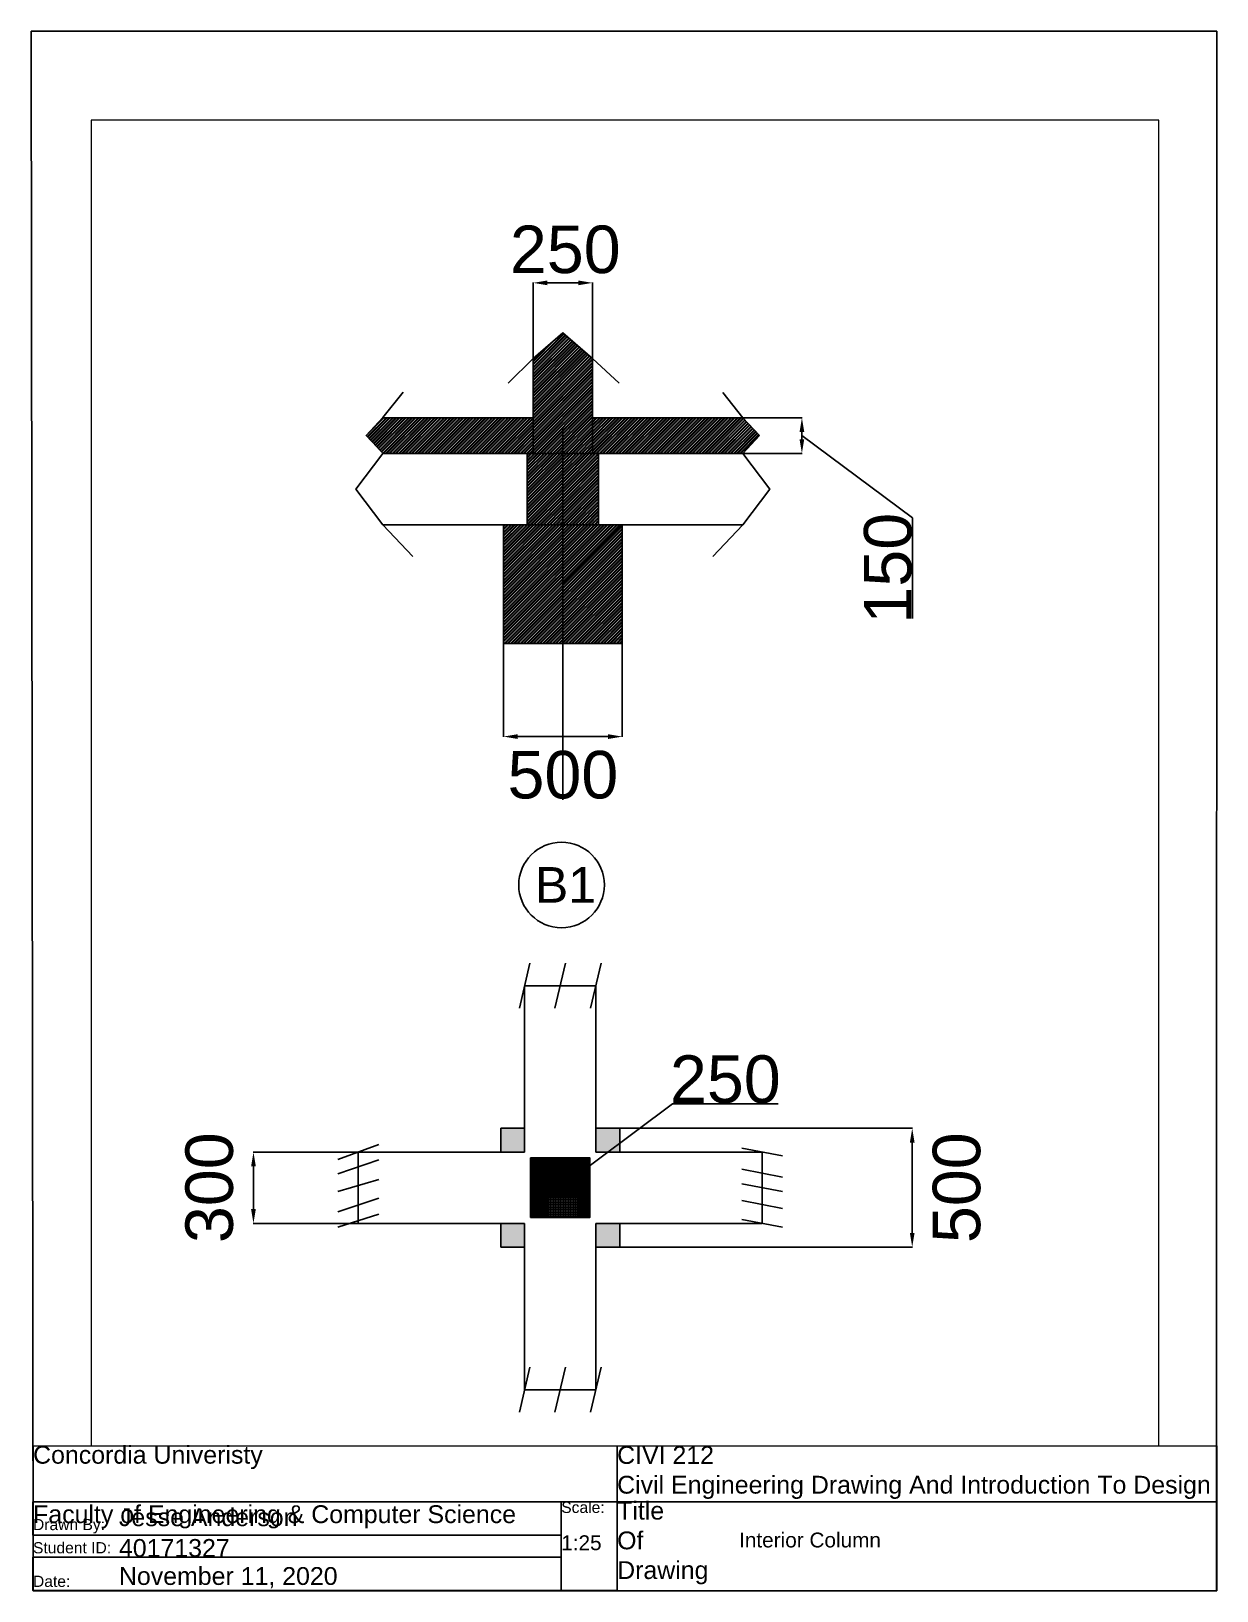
# Paper-space layout 'Interior Column' of a CAD drawing. Header units: millimetres. Extents: x 0 to 200, y 0 to 263.
# The model-space entities are those that its viewports show. They can reach past a viewport. Long polylines and large blocks are cut down to what shows.
import ezdxf

# ---------------------------------------------------------------- set-up
doc = ezdxf.new("R2010")
doc.units = ezdxf.units.MM
doc.linetypes.add('CENTER2', pattern=[28.575, 19.05, -3.175, 3.175, -3.175])
doc.layers.add('Centreline', color=7, linetype='Continuous', plot=False)
doc.styles.add('Annotative', font='arial.ttf')
doc.styles.get("Standard").update_dxf_attribs({"font": 'arial.ttf', "height": 100})
doc.dimstyles.new('Annotative', dxfattribs={"dimscale": 0, "dimtxt": 100, "dimasz": 60, "dimexe": 1.25, "dimexo": 0.625, "dimtad": 1, "dimtxsty": 'Standard', "dimcen": 2.5, "dimadec": 0, "dimazin": 0, "dimtfac": 1, "dimtmove": 0, "dimatfit": 3, "dimfxl": 1, "dimarcsym": 0})
pattern_1 = [(45, (-11775.926, -9212.82), (-6.7351921, 6.7351921), []), (45, (-11771.435, -9212.82), (-6.7351921, 6.7351921), [])]

# ---------------------------------------------------------------- blocks, each defined once
blk = doc.blocks.new('*D54')
at = {"layer": 'Centreline', "color": 0, "lineweight": -2, "transparency": 16777216}
for p, q in [((46808, 4597.2), (46808, 4205)), ((47308, 4597.2), (47308, 4205)), ((47248, 4206.3), (46868, 4206.3))]:
    blk.add_line(p, q, dxfattribs=at)
at = {"layer": 'Centreline', "color": 0, "lineweight": -3, "transparency": 16777216}
for points in [[(46868, 4216.3), (46868, 4196.3), (46808, 4206.3)], [(47248, 4216.3), (47248, 4196.3), (47308, 4206.3)]]:
    blk.add_solid(points, dxfattribs=at)
at = {"layer": 'Defpoints', "color": 0, "lineweight": -3, "transparency": 16777216}
for p in [(46808, 4597.8), (47308, 4597.8), (46808, 4206.3)]:
    blk.add_point(p, dxfattribs=at)
at = {"layer": 'Centreline', "color": 0, "lineweight": -3, "transparency": 16777216, "insert": (47058, 4044.7), "char_height": 100, "attachment_point": 5}
blk.add_mtext('{\\H2x;500}', dxfattribs=at)
blk = doc.blocks.new('*D56')
at = {"layer": 'Centreline', "color": 0, "lineweight": -2, "transparency": 16777216}
for p, q in [((46933, 5798.4), (46933, 6116.8)), ((46993, 6115.6), (47123, 6115.6)), ((47183, 5798.4), (47183, 6116.8))]:
    blk.add_line(p, q, dxfattribs=at)
at = {"layer": 'Centreline', "color": 0, "lineweight": -3, "transparency": 16777216}
for points in [[(46993, 6125.6), (46993, 6105.6), (46933, 6115.6)], [(47123, 6125.6), (47123, 6105.6), (47183, 6115.6)]]:
    blk.add_solid(points, dxfattribs=at)
at = {"layer": 'Defpoints', "color": 0, "lineweight": -3, "transparency": 16777216}
for p in [(47183, 6115.6), (46933, 5797.8), (47183, 5797.8)]:
    blk.add_point(p, dxfattribs=at)
at = {"layer": 'Centreline', "color": 0, "lineweight": -3, "transparency": 16777216, "insert": (47068, 6255.3), "char_height": 100, "attachment_point": 5}
blk.add_mtext('{\\H2x;250}', dxfattribs=at)
blk = doc.blocks.new('*U57')
at = {"layer": 'Centreline', "color": 0, "linetype": 'CENTER2', "lineweight": -3, "ltscale": 10, "transparency": 16777216}
blk.add_line((0, -707.3), (0, 855), dxfattribs=at)
blk = doc.blocks.new('*D60')
at = {"layer": 'Centreline', "color": 0, "lineweight": -2, "transparency": 16777216}
for p, q in [((47047, 2308.1), (47518.7, 2660.9)), ((47518.7, 2660.9), (47964.6, 2660.9)), ((46922, 2308.7), (46922, 2309.4)), ((46982, 2308.1), (47112, 2308.1)), ((47172, 2308.7), (47172, 2309.4))]:
    blk.add_line(p, q, dxfattribs=at)
at = {"layer": 'Centreline', "color": 0, "lineweight": -3, "transparency": 16777216}
for points in [[(46982, 2318.1), (46982, 2298.1), (46922, 2308.1)], [(47112, 2318.1), (47112, 2298.1), (47172, 2308.1)]]:
    blk.add_solid(points, dxfattribs=at)
at = {"layer": 'Defpoints', "color": 0, "lineweight": -3, "transparency": 16777216}
for p in [(46922, 2308.1), (47172, 2308.1), (47172, 2308.1)]:
    blk.add_point(p, dxfattribs=at)
at = {"layer": 'Centreline', "color": 0, "lineweight": -3, "transparency": 16777216, "insert": (47741.6, 2763.6), "char_height": 100, "attachment_point": 5}
blk.add_mtext('{\\H2x;250}', dxfattribs=at)
blk = doc.blocks.new('*D63')
at = {"layer": 'Centreline', "color": 0, "lineweight": -2, "transparency": 16777216}
for p, q in [((46196.4, 2458.1), (45754.7, 2458.1)), ((45755.9, 2398.1), (45755.9, 2218.1)), ((46196.4, 2158.1), (45754.7, 2158.1))]:
    blk.add_line(p, q, dxfattribs=at)
at = {"layer": 'Centreline', "color": 0, "lineweight": -3, "transparency": 16777216}
for points in [[(45745.9, 2398.1), (45765.9, 2398.1), (45755.9, 2458.1)], [(45745.9, 2218.1), (45765.9, 2218.1), (45755.9, 2158.1)]]:
    blk.add_solid(points, dxfattribs=at)
at = {"layer": 'Defpoints', "color": 0, "lineweight": -3, "transparency": 16777216}
for p in [(46197, 2458.1), (45755.9, 2158.1), (46197, 2158.1)]:
    blk.add_point(p, dxfattribs=at)
at = {"layer": 'Centreline', "color": 0, "lineweight": -3, "transparency": 16777216, "insert": (45570.8, 2308.1), "char_height": 100, "attachment_point": 5, "rotation": 90}
blk.add_mtext('{\\H2x;300}', dxfattribs=at)
blk = doc.blocks.new('*D144')
at = {"layer": 'Centreline', "color": 0, "lineweight": -2, "transparency": 16777216}
for p, q in [((47816.5, 5547.8), (48065, 5547.8)), ((48063.8, 5487.8), (48063.8, 5457.8)), ((48063.8, 5472.8), (48529.1, 5126.6)), ((47816.5, 5397.8), (48065, 5397.8)), ((48529.1, 5126.6), (48529.1, 4703))]:
    blk.add_line(p, q, dxfattribs=at)
at = {"layer": 'Centreline', "color": 0, "lineweight": -3, "transparency": 16777216}
for points in [[(48053.8, 5487.8), (48073.8, 5487.8), (48063.8, 5547.8)], [(48053.8, 5457.8), (48073.8, 5457.8), (48063.8, 5397.8)]]:
    blk.add_solid(points, dxfattribs=at)
at = {"layer": 'Defpoints', "color": 0, "lineweight": -3, "transparency": 16777216}
for p in [(47815.9, 5547.8), (47815.9, 5397.8), (48063.8, 5397.8)]:
    blk.add_point(p, dxfattribs=at)
at = {"layer": 'Centreline', "color": 0, "lineweight": -3, "transparency": 16777216, "insert": (48426.3, 4914.8), "char_height": 100, "attachment_point": 5, "rotation": 90}
blk.add_mtext('{\\H2x;150}', dxfattribs=at)
blk = doc.blocks.new('*D172')
at = {"layer": 'Centreline', "color": 0, "lineweight": -2, "transparency": 16777216}
for p, q in [((47297.7, 2558.1), (48529.3, 2558.1)), ((48528.1, 2498.1), (48528.1, 2118.1)), ((47297.7, 2058.1), (48529.3, 2058.1))]:
    blk.add_line(p, q, dxfattribs=at)
at = {"layer": 'Centreline', "color": 0, "lineweight": -3, "transparency": 16777216}
for points in [[(48518.1, 2498.1), (48538.1, 2498.1), (48528.1, 2558.1)], [(48518.1, 2118.1), (48538.1, 2118.1), (48528.1, 2058.1)]]:
    blk.add_solid(points, dxfattribs=at)
at = {"layer": 'Defpoints', "color": 0, "lineweight": -3, "transparency": 16777216}
for p in [(47297, 2558.1), (47297, 2058.1), (48528.1, 2058.1)]:
    blk.add_point(p, dxfattribs=at)
at = {"layer": 'Centreline', "color": 0, "lineweight": -3, "transparency": 16777216, "insert": (48715.7, 2308.1), "char_height": 100, "attachment_point": 5, "rotation": 90}
blk.add_mtext('{\\H2x;500}', dxfattribs=at)

msp = doc.modelspace()

# ---------------------------------------------------------------- hatches: boundary and pattern name
at = {"layer": 'Centreline', "lineweight": -3, "true_color": 0x642165, "transparency": 33554559}
h = msp.add_hatch(dxfattribs=at)
h.set_pattern_fill('ANSI32', color=219)
h.set_pattern_definition([(45, (-11775.926, -8912.82), (-6.7351921, 6.7351921), []), (45, (-11771.435, -8912.82), (-6.7351921, 6.7351921), [])])
h.paths.add_polyline_path([(47182.983, 5797.795), (47057.983, 5904.835), (46932.983, 5797.795), (46932.983, 5547.795), (46932.983, 5397.795), (47182.983, 5397.795), (47182.983, 5547.795)])
at = {"layer": 'Centreline', "lineweight": -3, "true_color": 0x136734, "transparency": 33554559}
h = msp.add_hatch(dxfattribs=at)
h.set_pattern_fill('ANSI32', color=116)
h.set_pattern_definition([(45, (-11777.351, -8912.82), (-6.7351921, 6.7351921), []), (45, (-11772.861, -8912.82), (-6.7351921, 6.7351921), [])])
h.paths.add_polyline_path([(46228.825, 5472.795), (46298.637, 5397.795), (46931.557, 5397.795), (46931.557, 5547.795), (46298.637, 5547.795)])
h = msp.add_hatch(dxfattribs=at)
h.set_pattern_fill('ANSI32', color=116)
h.set_pattern_definition([(45, (-11525.926, -8912.82), (-6.7351921, 6.7351921), []), (45, (-11521.435, -8912.82), (-6.7351921, 6.7351921), [])])
h.paths.add_polyline_path([(47885.715, 5472.795), (47815.903, 5397.795), (47182.983, 5397.795), (47182.983, 5547.795), (47815.903, 5547.795)])
at = {"layer": 'Centreline', "lineweight": -3, "true_color": 0xcd6928, "transparency": 33554559}
h = msp.add_hatch(dxfattribs=at)
h.set_pattern_fill('ANSI32', color=32)
h.set_pattern_definition(pattern_1)
h.paths.add_polyline_path([(47057.983, 5397.795), (46907.983, 5397.795), (46907.983, 5097.795), (47057.983, 5097.795)])
h = msp.add_hatch(dxfattribs=at)
h.set_pattern_fill('ANSI32', color=32)
h.set_pattern_definition([(45, (-11275.926, -8712.82), (-6.7351921, 6.7351921), []), (45, (-11271.435, -8712.82), (-6.7351921, 6.7351921), [])])
h.paths.add_polyline_path([(47207.983, 5247.795), (47207.983, 5097.795), (47057.983, 5097.795), (47057.983, 5397.795), (47207.983, 5397.795)])
at = {"layer": 'Centreline', "lineweight": -3, "true_color": 0x991b1e, "transparency": 33554559}
h = msp.add_hatch(dxfattribs=at)
h.set_pattern_fill('ANSI32', color=244)
h.set_pattern_definition(pattern_1)
h.paths.add_polyline_path([(46807.983, 4597.795), (47307.983, 4597.795), (47307.983, 5097.795), (46807.983, 5097.795)])
h = msp.add_hatch(dxfattribs=at)
h.set_pattern_fill('ANGLE', color=244)
h.set_pattern_definition([(0, (-11775.9256, -9212.82), (0, 6.985), [5.08, -1.905]), (90, (-11775.9256, -9212.82), (-6.985, 4e-16), [5.08, -1.905])])
h.paths.add_polyline_path([(47297.036, 2558.121), (47197.036, 2558.121), (47197.036, 2458.121), (47297.036, 2458.121)])
h.paths.add_polyline_path([(46897.036, 2558.121), (46797.036, 2558.121), (46797.036, 2458.121), (46897.036, 2458.121)])
h.paths.add_polyline_path([(46897.036, 2158.121), (46797.036, 2158.121), (46797.036, 2058.121), (46897.036, 2058.121)])
h.paths.add_polyline_path([(47297.036, 2158.121), (47197.036, 2158.121), (47197.036, 2058.121), (47297.036, 2058.121)])
at = {"layer": 'Centreline', "lineweight": -3, "true_color": 0x642165, "transparency": 33554559}
h = msp.add_hatch(dxfattribs=at)
h.set_pattern_fill('ANGLE', color=219)
h.set_pattern_definition([(0, (-11775.9256, -9415.5456), (0, 6.985), [5.08, -1.905]), (90, (-11775.9256, -9415.5456), (-6.985, 4e-16), [5.08, -1.905])])
h.paths.add_polyline_path([(47172.036, 2433.121), (46922.036, 2433.121), (46922.036, 2183.121), (47172.036, 2183.121)])

# ---------------------------------------------------------------- linework, layer by layer
at = {"layer": 'Centreline', "color": 219, "lineweight": -3, "true_color": 0x642165}
for p, q in [((46932.983, 5797.795), (46932.983, 5547.795)), ((47182.983, 5547.795), (47182.983, 5797.795)), ((46932.983, 5397.795), (46932.983, 5547.795)), ((47182.983, 5547.795), (47182.983, 5397.795))]:
    msp.add_line(p, q, dxfattribs=at)
at = {"layer": 'Centreline', "color": 116, "lineweight": -3, "true_color": 0x136734}
for p, q in [((46932.983, 5547.795), (46300.062, 5547.795)), ((47182.983, 5547.795), (47815.903, 5547.795)), ((46300.062, 5397.795), (46932.983, 5397.795)), ((47815.903, 5397.795), (47182.983, 5397.795))]:
    msp.add_line(p, q, dxfattribs=at)
at = {"layer": 'Centreline', "color": 7, "lineweight": -3, "true_color": 0xffffff}
for p, q in [((46300.062, 5397.795), (46187.214, 5247.795)), ((47815.903, 5397.795), (47928.751, 5247.795)), ((46187.214, 5247.795), (46300.062, 5097.795))]:
    msp.add_line(p, q, dxfattribs=at)
at = {"layer": 'Centreline', "color": 32, "lineweight": -3, "true_color": 0xcd6928}
for p, q in [((46907.983, 5397.795), (46300.062, 5397.795)), ((47815.903, 5397.795), (46907.983, 5397.795)), ((46907.983, 5397.795), (46907.983, 5097.795)), ((47207.983, 5397.795), (47207.983, 5397.795)), ((47207.983, 5397.795), (47207.983, 5097.795)), ((46300.062, 5097.795), (46907.983, 5097.795)), ((46907.983, 5097.795), (47815.903, 5097.795)), ((47207.983, 5097.795), (47207.983, 5097.795)), ((47197.036, 3158.121), (46897.036, 3158.121)), ((46897.036, 3158.121), (46897.036, 2458.121)), ((47197.036, 2458.121), (47197.036, 3158.121)), ((46197.036, 2158.121), (46197.036, 2458.121)), ((46197.036, 2458.121), (46897.036, 2458.121)), ((47897.036, 2458.121), (47197.036, 2458.121)), ((47897.036, 2158.121), (47897.036, 2458.121)), ((46897.036, 2158.121), (46197.036, 2158.121)), ((46897.036, 1458.121), (46897.036, 2158.121)), ((47197.036, 2158.121), (47897.036, 2158.121)), ((47197.036, 2158.121), (47197.036, 1458.121)), ((47197.036, 1458.121), (46897.036, 1458.121))]:
    msp.add_line(p, q, dxfattribs=at)
at = {"layer": 'Centreline', "color": 244, "lineweight": -3, "true_color": 0x991b1e}
for p, q in [((46807.983, 4597.795), (46807.983, 4897.795)), ((47307.983, 4897.795), (47307.983, 4597.795)), ((46797.036, 2558.121), (46797.036, 2458.121)), ((46797.036, 2558.121), (46897.036, 2558.121)), ((47297.036, 2558.121), (47197.036, 2558.121)), ((47297.036, 2558.121), (47297.036, 2458.121)), ((46797.036, 2058.121), (46797.036, 2158.121)), ((47297.036, 2058.121), (47297.036, 2158.121)), ((46797.036, 2058.121), (46897.036, 2058.121)), ((47297.036, 2058.121), (47197.036, 2058.121))]:
    msp.add_line(p, q, dxfattribs=at)
at = {"layer": 'Centreline', "lineweight": -3}
for points in [[(46828.234, 5693.457), (46932.983, 5797.795), (47057.983, 5904.835), (47182.983, 5797.795), (47294.701, 5693.457)], [(46385.539, 5655.63), (46300.062, 5548.623), (46230.25, 5473.623)], [(47730.426, 5654.802), (47815.903, 5547.795), (47885.715, 5472.795)], [(46230.25, 5473.623), (46300.062, 5398.623), (46300.062, 5398.623), (46300.062, 5398.623), (46300.062, 5398.623)], [(47885.715, 5472.795), (47815.903, 5397.795), (47815.903, 5397.795), (47815.903, 5397.795), (47815.903, 5397.795)], [(46300.062, 5397.795), (46187.214, 5247.795), (46300.062, 5097.795), (46426.448, 4963.819)], [(47815.903, 5397.795), (47928.751, 5247.795), (47815.903, 5097.795), (47689.517, 4963.819)]]:
    msp.add_lwpolyline(points, dxfattribs=at)
at = {"layer": 'Centreline', "color": 244, "lineweight": -3, "true_color": 0x991b1e}
msp.add_lwpolyline([(46807.983, 5097.795), (47307.983, 5097.795), (47307.983, 4597.795), (46807.983, 4597.795)], close=True, dxfattribs=at)
at = {"layer": 'Centreline', "color": 32, "lineweight": -3, "true_color": 0xcd6928}
for points in [[(46919.339, 3252.445), (46874.732, 3063.798)], [(47069.339, 3252.445), (47024.732, 3063.798)], [(47219.339, 3252.445), (47174.732, 3063.798)], [(46282.775, 2489.357), (46111.297, 2426.886)], [(47811.297, 2474.558), (47982.775, 2441.685)], [(46282.775, 2425.228), (46111.297, 2366.685)], [(47811.297, 2385.504), (47982.775, 2352.631)], [(46282.775, 2342.147), (46111.297, 2291.685)], [(47811.297, 2324.558), (47982.775, 2291.685)], [(46282.775, 2264.257), (46111.297, 2206.685)], [(47811.297, 2254.01), (47982.775, 2221.137)], [(46282.775, 2196.753), (46111.297, 2141.685)], [(47811.297, 2174.558), (47982.775, 2141.685)], [(46919.339, 1552.445), (46874.732, 1363.798)], [(47069.339, 1552.445), (47024.732, 1363.798)], [(47219.339, 1552.445), (47174.732, 1363.798)]]:
    msp.add_lwpolyline(points, dxfattribs=at)
at = {"layer": 'Centreline', "color": 219, "lineweight": -3, "true_color": 0x642165}
msp.add_lwpolyline([(46922.036, 2433.121), (47172.036, 2433.121), (47172.036, 2183.121), (46922.036, 2183.121)], close=True, dxfattribs=at)
at = {"layer": 'Centreline', "lineweight": -3}
msp.add_circle((47052.42, 3581.996), 180.056, dxfattribs=at)

# ---------------------------------------------------------------- block references
at = {"layer": 'Centreline', "color": 30, "linetype": 'CENTER2', "lineweight": -3, "ltscale": 10, "true_color": 0xf8991e}
msp.add_blockref('*U57', (47057.983, 4647.795), dxfattribs=at)

# ---------------------------------------------------------------- texts
at = {"layer": 'Centreline', "lineweight": -3, "insert": (46940.873, 3657.258), "char_height": 150, "width": 819.42133, "attachment_point": 1, "style": 'Annotative'}
msp.add_mtext('B1', dxfattribs=at)

# ---------------------------------------------------------------- dimensions: what is measured, and where the dimension line sits
at = {"layer": 'Centreline', "lineweight": -3}
for base, p1, p2, override, picture, middle in [((47182.983, 6115.585), (46932.983, 5797.795), (47182.983, 5797.795), {"dimtmove": 2}, '*D56', (47068.004, 6255.327)), ((46807.983, 4206.263), (47307.983, 4597.795), (46807.983, 4597.795), {"dimtmove": 2}, '*D54', (47057.983, 4044.655)), ((47172.036, 2308.121), (46922.036, 2308.121), (47172.036, 2308.121), {"dimtmove": 1}, '*D60', (47519.341, 2660.861))]:
    dim = msp.add_linear_dim(base=base, p1=p1, p2=p2, text='{\\H2x;<>}', dimstyle='Annotative', override=override, dxfattribs=at)
    dim.commit()
    dim.dimension.update_dxf_attribs({"geometry": picture, "text_midpoint": middle, "dimtype": 160})
for base, p1, p2, override, picture, middle in [((48063.764, 5397.795), (47815.903, 5547.795), (47815.903, 5397.795), {"dimtad": 3, "dimtmove": 1}, '*D144', (48529.088, 5125.983)), ((45755.949, 2158.121), (46197.036, 2458.121), (46197.036, 2158.121), {"dimtmove": 2}, '*D63', (45570.753, 2308.121)), ((48528.061, 2058.121), (47297.036, 2558.121), (47297.036, 2058.121), {"dimtmove": 2}, '*D172', (48715.701, 2308.121))]:
    dim = msp.add_linear_dim(base=base, p1=p1, p2=p2, angle=90, text='{\\H2x;<>}', dimstyle='Annotative', override=override, dxfattribs=at)
    dim.commit()
    dim.dimension.update_dxf_attribs({"geometry": picture, "text_midpoint": middle, "dimtype": 160})

psp = doc.layouts.new('Interior Column')

# ---------------------------------------------------------------- linework, layer by layer
at = {"layer": 'Centreline', "lineweight": -3}
for p, q in [((98.81, 15.3), (98.81, 24.71)), ((89.4, 0.85), (89.4, 15.3))]:
    psp.add_line(p, q, dxfattribs=at)
for points in [[(0.51, 0.33), (199.72, 0.33), (199.75, 262.82), (0.18, 262.82)], [(0.5, 0.31), (199.73, 0.35), (199.73, 24.71), (0.5, 24.67)], [(0.48, 9.65), (89.4, 9.65), (89.4, 15.3), (0.48, 15.3)], [(98.81, 15.3), (89.4, 15.3), (89.4, 0.35), (98.81, 0.35)], [(199.73, 0.33), (98.81, 0.33), (98.81, 15.3), (199.73, 15.29)], [(0.48, 0.35), (89.4, 0.35), (89.4, 6), (0.48, 6)]]:
    psp.add_lwpolyline(points, close=True, dxfattribs=at)

# ---------------------------------------------------------------- texts
at = {"layer": 'Centreline', "lineweight": -3, "attachment_point": 1, "style": 'Annotative'}
for s, insert, char_height, width in [('Concordia Univeristy\\P\\PFaculty of Engineering & Computer Science', (0.5, 24.71), 3, 92.5244), ('CIVI 212\\PCivil Engineering Drawing And Introduction To Design', (98.81, 24.67), 3, 120.498), ('Jesse Anderson', (14.95, 14.2), 3, 43.9039), ('Scale:', (89.4, 15.3), 1.883, 9.4139), ('Title Of Drawing', (98.81, 15.3), 3, 11.7378), ('Drawn By:', (0.48, 12.41), 1.883, 14.4624), ('Student ID:', (0.48, 8.5), 1.8828, 14.4624), ('40171327 ', (14.95, 9.02), 3, 43.9039), ('1:25', (89.4, 9.65), 2.5, 9.4139), ('Interior Column', (119.34, 10.11), 2.5, 66.6787), ('Date:', (0.48, 2.85), 1.883, 14.4624), ('November 11, 2020', (14.95, 4.3), 3, 43.9039)]:
    psp.add_mtext(s, dxfattribs=dict(at, insert=insert, char_height=char_height, width=width))

# ---------------------------------------------------------------- viewports
at = {"layer": 'Centreline', "lineweight": -3}
psp.add_viewport(center=(100.11, 136.27), size=(179.72, 223.123), view_center_point=(47318.827, 4010.829), view_height=5578.0684, dxfattribs=at)

doc.saveas('drawing.dxf')
